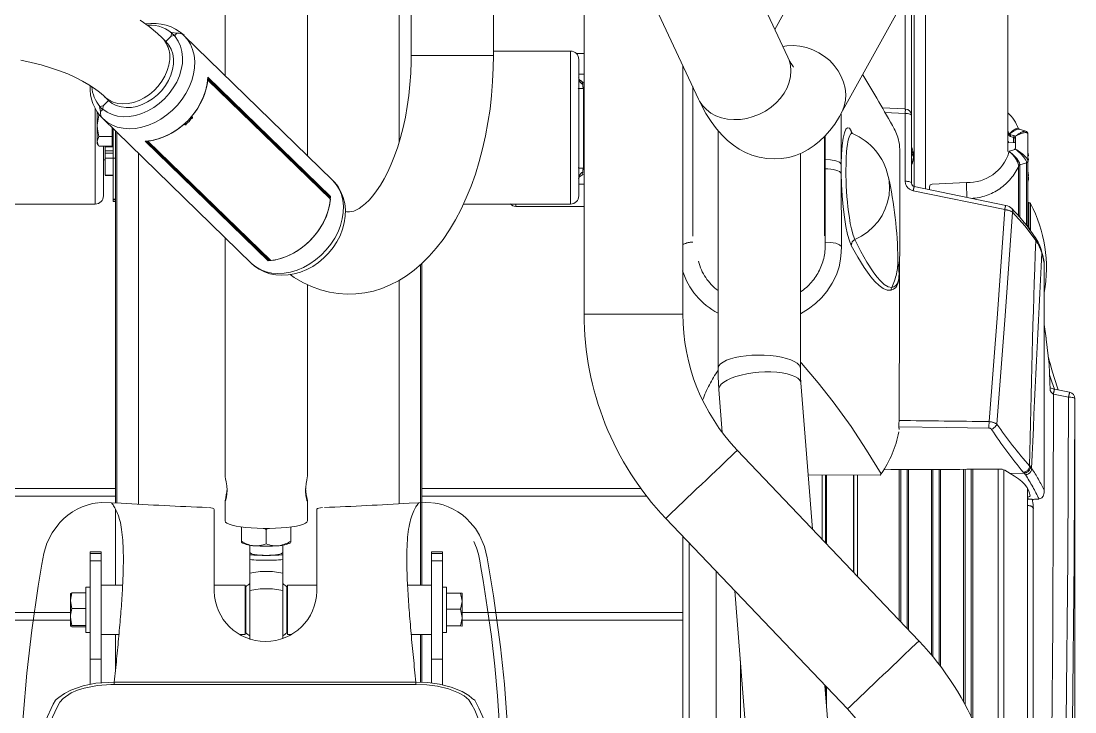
# Model space of a CAD drawing. Extents: x -32840 to 422982, y 280745 to 888746.
# Drawn here: x 82961.2 to 83361.4, y 817200.1 to 817462.6 of the extents above; entities that cross this region are included whole.
import ezdxf

# ---------------------------------------------------------------- set-up
doc = ezdxf.new("R2010")
doc.units = 0
doc.header["$LTSCALE"] = 1000
doc.linetypes.add('PHANTOM', pattern=[0.5, 0.25, -0.05, 0.05, -0.05, 0.05, -0.05])
doc.layers.add('A-FUR', color=33, linetype='Continuous', plot=False, transparency=0.5)

# ---------------------------------------------------------------- blocks, each defined once
blk = doc.blocks.new('REC-GYM-02A')
at = {"linetype": 'PHANTOM', "lineweight": 0}
for p, q in [((246.334, -892.686), (246.334, -913.437)), ((246.425, -913.749), (246.425, -892.763)), ((246.782, -914.024), (246.782, -892.958)), ((250.783, -911.122), (250.783, -892.961)), ((251.153, -912.484), (251.153, -892.961)), ((251.559, -912.91), (251.559, -892.961)), ((246.869, -914.034), (246.869, -908.9)), ((247.394, -914.032), (247.394, -910.5)), ((249.482, -910.729), (249.482, -910.53)), ((255.712, -910.764), (260.293, -910.764)), ((255.712, -910.798), (255.712, -910.764)), ((255.641, -910.795), (255.641, -911.523)), ((260.293, -910.798), (255.712, -910.798)), ((247.764, -914.03), (247.764, -911.064)), ((247.882, -914.03), (247.882, -911.209)), ((248.252, -914.028), (248.252, -911.613)), ((248.37, -914.027), (248.37, -911.737)), ((255.01, -911.858), (251.659, -911.858)), ((263.805, -911.858), (260.958, -911.858)), ((255.641, -912.273), (255.641, -917.141)), ((249.005, -913.944), (249.005, -912.403)), ((249.058, -913.945), (249.058, -912.459)), ((255.474, -912.641), (255.31, -912.641)), ((260.658, -912.641), (260.494, -912.641)), ((255.474, -912.752), (255.31, -912.752)), ((260.658, -912.752), (260.494, -912.752)), ((249.482, -913.946), (249.482, -912.904)), ((249.542, -913.946), (249.542, -912.968)), ((246.346, -913.553), (246.346, -913.561)), ((252.206, -913.622), (255.621, -913.622)), ((255.967, -916.903), (255.967, -913.508)), ((259.926, -918.835), (259.926, -913.502)), ((260.252, -919.152), (260.252, -913.52)), ((260.272, -913.622), (263.884, -913.622)), ((246.168, -917.162), (246.168, -913.713)), ((246.472, -913.973), (246.454, -913.95)), ((246.357, -914.046), (246.376, -914.07)), ((246.376, -914.07), (246.389, -914.084)), ((246.472, -913.973), (246.685, -913.97)), ((246.483, -913.986), (246.472, -913.973)), ((246.029, -915.174), (245.799, -915.128)), ((246.168, -917.162), (246.167, -917.162)), ((246.207, -917.321), (246.168, -917.162)), ((259.782, -919.019), (257.917, -917.203)), ((259.802, -919.018), (257.948, -917.213)), ((249.251, -918.529), (249.25, -917.417)), ((249.497, -917.485), (249.497, -918.597)), ((246.377, -918.07), (246.377, -917.688)), ((246.402, -917.698), (246.402, -918.086)), ((246.437, -917.738), (246.437, -918.691)), ((246.538, -918.66), (246.538, -917.86)), ((246.557, -917.881), (246.557, -918.644)), ((248.158, -918.265), (246.769, -917.978)), ((253.363, -918.063), (253.363, -920.386)), ((254.193, -918.063), (254.193, -918.028)), ((260.583, -918.063), (260.583, -919.519)), ((258.875, -919.951), (257.011, -918.135)), ((260.272, -918.137), (260.308, -918.137)), ((248.143, -918.33), (248.143, -921.699)), ((248.28, -919.44), (248.28, -918.409)), ((253.158, -918.364), (253.238, -918.364)), ((249.497, -918.597), (249.497, -918.739)), ((253.165, -919.819), (253.165, -918.609)), ((246.437, -918.691), (246.538, -918.66)), ((249.251, -919.429), (249.251, -918.671)), ((249.497, -918.739), (249.497, -919.097)), ((260.272, -918.759), (260.308, -918.759)), ((260.308, -918.761), (260.433, -918.761)), ((260.433, -918.835), (260.308, -918.835)), ((260.433, -918.869), (260.308, -918.869)), ((246.611, -919.06), (246.611, -918.997)), ((246.631, -919.076), (246.631, -919.102)), ((246.682, -919.091), (246.631, -919.076)), ((246.637, -918.997), (246.637, -919.074)), ((255.967, -922.635), (255.967, -919.002)), ((260.323, -918.964), (260.308, -918.964)), ((246.682, -919.117), (246.682, -919.091)), ((246.709, -919.117), (246.708, -919.114)), ((246.709, -919.117), (246.709, -919.143)), ((249.08, -919.135), (249.1, -919.174)), ((259.108, -919.369), (259.122, -919.382)), ((259.125, -919.378), (259.112, -919.365)), ((259.202, -919.272), (259.216, -919.285)), ((259.22, -919.282), (259.206, -919.268)), ((248.588, -919.453), (248.28, -919.44)), ((248.28, -921.196), (248.28, -919.508)), ((253.238, -920.035), (253.158, -920.035))]:
    blk.add_line(p, q, dxfattribs=at)
at = {"linetype": 'Continuous', "lineweight": 15}
for p, q in [((251.659, -913.015), (251.659, -892.96)), ((248.647, -899.993), (249.499, -910.747)), ((250.867, -912.183), (249.894, -899.895)), ((247.255, -914.033), (247.255, -910.224)), ((247.276, -914.032), (247.276, -910.272)), ((251.917, -913.286), (249.158, -910.39)), ((247.371, -914.032), (247.371, -910.457)), ((249.477, -910.724), (249.477, -910.466)), ((249.492, -910.658), (249.492, -910.74)), ((255.31, -910.757), (255.31, -911.148)), ((260.658, -910.763), (260.658, -911.148)), ((255.474, -910.784), (255.474, -911.148)), ((255.621, -910.794), (255.621, -911.523)), ((255.621, -910.794), (255.621, -911.523)), ((260.494, -910.785), (260.494, -911.148)), ((247.744, -914.03), (247.744, -911.036)), ((260.272, -911.523), (260.272, -911.002)), ((247.859, -914.03), (247.859, -911.181)), ((255.474, -911.148), (255.31, -911.148)), ((255.31, -911.148), (255.31, -912.641)), ((255.474, -911.148), (255.474, -912.641)), ((260.658, -911.148), (260.494, -911.148)), ((260.494, -911.148), (260.494, -912.641)), ((260.658, -911.148), (260.658, -912.641)), ((248.072, -911.424), (250.831, -914.321)), ((255.31, -911.554), (255.245, -911.554)), ((255.245, -911.554), (255.245, -912.242)), ((255.783, -911.523), (255.474, -911.523)), ((257.662, -911.523), (257.596, -911.523)), ((257.662, -912.172), (257.662, -911.523)), ((257.672, -911.833), (257.672, -911.548)), ((257.734, -912.192), (257.734, -911.455)), ((258.234, -912.192), (258.234, -911.446)), ((258.297, -911.833), (258.297, -911.549)), ((258.391, -911.523), (258.307, -911.523)), ((258.307, -912.104), (258.307, -911.523)), ((260.494, -911.523), (260.222, -911.523)), ((260.723, -911.554), (260.658, -911.554)), ((260.723, -911.554), (260.723, -912.242)), ((248.232, -914.028), (248.232, -911.592)), ((248.347, -914.027), (248.347, -911.713)), ((255.01, -911.648), (255.01, -911.648)), ((255.01, -911.648), (255.01, -911.78)), ((255.01, -911.648), (255.011, -911.648)), ((255.245, -911.653), (255.033, -911.653)), ((257.672, -911.648), (257.662, -911.648)), ((258.307, -911.648), (258.297, -911.648)), ((260.723, -911.639), (260.936, -911.639)), ((260.723, -911.657), (260.936, -911.657)), ((260.936, -911.639), (260.958, -911.648)), ((260.958, -911.786), (260.958, -911.648)), ((251.659, -911.74), (255.01, -911.74)), ((255.033, -911.907), (255.01, -911.78)), ((255.01, -911.78), (255.01, -912.03)), ((257.672, -912.247), (257.672, -911.833)), ((258.297, -912.246), (258.297, -911.833)), ((260.958, -911.74), (263.797, -911.74)), ((260.958, -911.786), (260.958, -912.036)), ((255.033, -912.152), (255.01, -912.03)), ((255.01, -912.148), (255.01, -912.03)), ((255.245, -911.907), (255.033, -911.907)), ((260.723, -911.915), (260.936, -911.915)), ((260.936, -911.915), (260.958, -912.036)), ((260.958, -912.147), (260.958, -912.036)), ((255.01, -912.148), (255.01, -912.148)), ((255.245, -912.152), (255.033, -912.152)), ((257.216, -913.421), (257.216, -912.181)), ((257.662, -912.148), (257.672, -912.148)), ((257.662, -912.273), (257.662, -912.172)), ((257.734, -912.455), (257.734, -912.192)), ((258.234, -912.455), (258.234, -912.192)), ((258.297, -912.148), (258.307, -912.148)), ((258.307, -912.273), (258.307, -912.104)), ((258.776, -912.181), (258.776, -913.42)), ((260.723, -912.156), (260.936, -912.156)), ((260.936, -912.156), (260.958, -912.147)), ((255.245, -912.242), (255.31, -912.242)), ((255.474, -912.273), (255.838, -912.273)), ((255.621, -912.273), (255.621, -917.158)), ((255.621, -912.273), (255.621, -917.159)), ((257.216, -912.273), (257.662, -912.273)), ((258.307, -912.273), (258.776, -912.273)), ((260.167, -912.273), (260.494, -912.273)), ((260.272, -913.421), (260.272, -912.273)), ((260.658, -912.242), (260.723, -912.242)), ((249.063, -913.945), (249.063, -912.465)), ((257.734, -912.661), (257.734, -912.455)), ((258.234, -912.661), (258.234, -912.455)), ((255.31, -912.641), (255.31, -912.752)), ((255.474, -912.641), (255.474, -912.752)), ((257.734, -912.661), (257.734, -912.734)), ((258.234, -912.661), (258.234, -912.734)), ((260.494, -912.641), (260.494, -912.752)), ((260.658, -912.641), (260.658, -912.752)), ((255.31, -912.752), (255.31, -912.78)), ((255.31, -912.78), (255.474, -912.78)), ((255.474, -912.752), (255.474, -912.78)), ((257.734, -912.77), (257.734, -912.734)), ((257.734, -912.77), (257.734, -912.879)), ((258.234, -912.77), (258.234, -912.734)), ((258.234, -912.879), (258.234, -912.77)), ((260.494, -912.752), (260.494, -912.78)), ((260.494, -912.78), (260.658, -912.78)), ((260.658, -912.752), (260.658, -912.78)), ((249.477, -913.946), (249.477, -912.899)), ((249.492, -912.915), (249.492, -913.946)), ((257.618, -912.916), (257.609, -912.924)), ((257.609, -912.94), (257.609, -912.924)), ((257.609, -913.156), (257.609, -912.94)), ((257.984, -913.119), (257.984, -912.9)), ((258.359, -912.924), (258.35, -912.916)), ((258.359, -912.94), (258.359, -912.924)), ((258.359, -913.156), (258.359, -912.94)), ((249.687, -913.12), (249.863, -915.345)), ((257.984, -913.119), (257.955, -913.133)), ((258.01, -913.134), (257.984, -913.119)), ((257.359, -913.249), (257.359, -913.556)), ((258.609, -913.553), (258.609, -913.249)), ((246.265, -913.58), (246.297, -913.579)), ((255.669, -913.525), (255.815, -913.516)), ((260.19, -913.516), (260.336, -913.525)), ((260.272, -919.171), (260.272, -913.521)), ((246.167, -913.695), (246.167, -917.162)), ((255.621, -913.74), (252.294, -913.74)), ((263.904, -913.74), (260.272, -913.74)), ((248.646, -913.964), (248.662, -913.943)), ((248.662, -913.943), (249.753, -913.947)), ((257.359, -913.927), (257.359, -916.837)), ((258.609, -917.552), (258.609, -913.924)), ((246.766, -914.017), (246.685, -913.97)), ((246.906, -914.034), (246.853, -914.035)), ((251.109, -915.246), (251.058, -914.591)), ((248.373, -914.636), (248.374, -914.658)), ((248.37, -914.802), (248.37, -914.83)), ((245.702, -915.087), (245.703, -915.026)), ((245.703, -915.105), (245.702, -915.087)), ((245.783, -915.203), (246.013, -915.249)), ((249.872, -915.564), (249.87, -918.833)), ((251.12, -919.176), (251.122, -915.565)), ((246.137, -916.025), (246.167, -916.231)), ((251.658, -916.39), (251.658, -920.169)), ((253.158, -923.287), (253.158, -916.39)), ((248.385, -917.151), (248.391, -917.221)), ((260.467, -919.361), (258.207, -917.161)), ((258.207, -917.161), (260.467, -919.361)), ((248.394, -917.207), (248.389, -917.172)), ((258.016, -917.278), (257.948, -917.213)), ((257.957, -917.2), (259.822, -919.016)), ((259.802, -919.018), (258.016, -917.278)), ((258.032, -917.294), (258.042, -917.283)), ((249.508, -919.086), (249.508, -917.58)), ((251.508, -919.847), (251.508, -917.577)), ((246.416, -918.717), (246.416, -917.711)), ((246.402, -918.086), (246.416, -918.087)), ((246.753, -918.043), (248.142, -918.329)), ((254.193, -918.028), (253.158, -918.028)), ((254.989, -918.063), (253.363, -918.063)), ((260.272, -918.099), (260.308, -918.099)), ((260.272, -918.126), (260.308, -918.126)), ((260.308, -918.099), (260.308, -918.126)), ((260.308, -918.126), (260.308, -918.137)), ((262.533, -918.063), (260.583, -918.063)), ((247.91, -918.282), (247.91, -918.327)), ((253.238, -920.261), (253.238, -918.188)), ((257.009, -918.175), (258.874, -919.991)), ((257.009, -918.175), (257.094, -918.258)), ((258.875, -919.971), (257.021, -918.166)), ((257.094, -918.258), (257.104, -918.247)), ((257.094, -918.258), (258.874, -919.991)), ((260.308, -918.137), (260.308, -918.759)), ((260.458, -918.941), (260.458, -918.188)), ((247.872, -918.366), (247.349, -918.391)), ((247.97, -922.012), (247.97, -918.294)), ((248.183, -918.376), (248.183, -919.407)), ((256.977, -918.426), (259.236, -920.626)), ((246.408, -918.45), (246.416, -918.451)), ((246.416, -918.468), (246.408, -918.467)), ((246.408, -918.509), (246.41, -918.509)), ((260.433, -918.496), (260.308, -918.496)), ((260.433, -918.501), (260.308, -918.501)), ((260.433, -918.501), (260.433, -918.761)), ((246.408, -918.75), (246.416, -918.751)), ((246.416, -918.752), (246.408, -918.751)), ((246.416, -919.125), (246.416, -918.717)), ((248.158, -918.758), (248.156, -918.758)), ((260.308, -918.759), (260.308, -919.207)), ((260.458, -918.733), (260.433, -918.733)), ((260.433, -918.761), (260.433, -918.835)), ((246.408, -918.797), (246.408, -918.797)), ((246.604, -918.922), (246.604, -919.067)), ((246.682, -918.872), (246.631, -918.887)), ((246.699, -918.862), (246.7, -918.862)), ((246.72, -918.86), (246.72, -925.415)), ((248.156, -918.802), (248.168, -918.801)), ((248.177, -918.818), (248.156, -918.82)), ((257.359, -918.798), (257.359, -923.023)), ((260.433, -918.835), (260.433, -918.869)), ((260.433, -918.869), (260.433, -918.932)), ((246.611, -918.997), (246.619, -918.997)), ((246.619, -918.997), (246.72, -918.995)), ((246.681, -919.088), (246.626, -919.071)), ((260.433, -918.932), (260.308, -918.932)), ((260.323, -918.984), (260.308, -918.984)), ((260.323, -919.015), (260.323, -918.941)), ((260.323, -918.941), (260.526, -918.941)), ((260.323, -919.088), (260.323, -919.015)), ((260.323, -919.221), (260.323, -919.088)), ((260.323, -919.088), (260.526, -919.088)), ((260.433, -918.932), (260.433, -918.941)), ((260.551, -918.984), (260.531, -918.95)), ((260.551, -919.015), (260.551, -918.984)), ((260.551, -919.25), (260.551, -919.015)), ((246.449, -919.17), (246.55, -919.2)), ((246.631, -919.102), (246.682, -919.117)), ((246.7, -919.127), (246.699, -919.127)), ((246.709, -919.143), (246.72, -919.179)), ((248.183, -919.145), (248.183, -921.205)), ((259.119, -919.393), (259.107, -919.381)), ((259.12, -919.394), (259.107, -919.381)), ((259.12, -919.394), (259.119, -919.393)), ((259.123, -919.362), (259.124, -919.363)), ((259.2, -919.284), (259.2, -919.283)), ((259.213, -919.296), (259.2, -919.283)), ((259.218, -919.266), (259.231, -919.279)), ((259.231, -919.279), (259.231, -919.279)), ((260.551, -919.47), (260.551, -919.25)), ((248.279, -919.508), (248.628, -919.523)), ((249.256, -919.432), (248.294, -921.169)), ((260.461, -919.555), (260.381, -919.637)), ((260.461, -919.555), (260.381, -919.637)), ((260.461, -919.555), (260.467, -919.505)), ((260.51, -919.547), (260.461, -919.555)), ((260.466, -919.497), (260.502, -919.468)), ((260.515, -919.544), (260.466, -919.496)), ((260.467, -919.505), (260.466, -919.497)), ((260.502, -919.468), (260.515, -919.544)), ((260.515, -919.544), (260.51, -919.547)), ((260.512, -919.412), (260.526, -919.412)), ((252.763, -922.539), (251.421, -919.659)), ((260.44, -919.695), (260.382, -919.637)), ((258.609, -922.917), (258.609, -920.015)), ((250.061, -920.293), (251.404, -923.173)), ((253.158, -920.351), (253.276, -920.351)), ((254.533, -920.319), (254.533, -923.337)), ((255.783, -923.198), (255.783, -920.319)), ((253.363, -920.386), (254.533, -920.386)), ((259.372, -920.622), (259.344, -920.658)), ((259.344, -920.658), (259.421, -920.67)), ((259.381, -920.623), (259.372, -920.622)), ((259.43, -920.616), (259.381, -920.623)), ((259.421, -920.67), (259.424, -920.665)), ((259.424, -920.665), (259.43, -920.616)), ((259.51, -920.533), (259.43, -920.616)), ((259.51, -920.533), (259.43, -920.616)), ((259.509, -920.533), (259.568, -920.59)), ((249.606, -921.895), (250.259, -920.717))]:
    blk.add_line(p, q, dxfattribs=at)
at = {"linetype": 'PHANTOM', "lineweight": 0, "flags": 128}
for points in [[(246.227, -888.075), (246.211, -888.948), (246.172, -890.854), (246.13, -892.758), (246.085, -894.665), (246.037, -896.57), (245.989, -898.472), (245.94, -900.433), (245.892, -902.39), (245.847, -904.344), (245.805, -906.297), (245.769, -908.245), (245.74, -910.189), (245.713, -912.651), (245.703, -915.105)], [(245.799, -915.128), (245.81, -912.673), (245.836, -910.208), (245.866, -908.267), (245.901, -906.322), (245.942, -904.371), (245.987, -902.412), (246.035, -900.449), (246.085, -898.483), (246.141, -896.258), (246.196, -894.03)], [(246.196, -894.03), (246.183, -895.801), (246.168, -897.57), (246.152, -899.337), (246.135, -901.105), (246.117, -902.869), (246.099, -904.63), (246.081, -906.397), (246.065, -908.16), (246.051, -909.919), (246.04, -911.676), (246.032, -913.428), (246.029, -915.174)], [(254.819, -910.526), (254.819, -910.526), (254.756, -910.405), (254.629, -910.124), (254.531, -909.8), (254.467, -909.463), (254.432, -909.132), (254.414, -908.799), (254.404, -908.466), (254.381, -907.46), (254.366, -906.461), (254.354, -905.46), (254.346, -904.457), (254.34, -903.453), (254.335, -902.45), (254.332, -901.375), (254.33, -900.3), (254.328, -899.224), (254.328, -898.149)], [(254.418, -898.154), (254.418, -898.44), (254.418, -899.441), (254.42, -900.443), (254.422, -901.445), (254.425, -902.448), (254.43, -903.45), (254.436, -904.451), (254.444, -905.452), (254.455, -906.452), (254.471, -907.452), (254.492, -908.448), (254.502, -908.781), (254.519, -909.113), (254.553, -909.443), (254.611, -909.77), (254.703, -910.093), (254.819, -910.37), (254.86, -910.451), (254.91, -910.529), (254.981, -910.588), (255.063, -910.637), (255.217, -910.697), (255.382, -910.736), (255.546, -910.757), (255.712, -910.764)], [(260.293, -910.764), (260.344, -910.764), (260.549, -910.748), (260.75, -910.708), (260.85, -910.676), (260.947, -910.634), (261.071, -910.551), (261.12, -910.496), (261.157, -910.426), (261.27, -910.179), (261.316, -910.051), (261.389, -909.789), (261.44, -909.521), (261.475, -909.251), (261.495, -908.979), (261.513, -908.432), (261.536, -907.333), (261.553, -906.192), (261.564, -905.05), (261.572, -903.904), (261.578, -902.759), (261.582, -901.608), (261.585, -900.457), (261.587, -899.305), (261.587, -898.154)], [(261.677, -898.149), (261.677, -898.555), (261.676, -900.016), (261.673, -901.478), (261.667, -902.94), (261.659, -904.409), (261.646, -905.877), (261.626, -907.342), (261.602, -908.443), (261.591, -908.811), (261.569, -909.178), (261.526, -909.542), (261.471, -909.814), (261.391, -910.082), (261.34, -910.212), (261.22, -910.462), (261.185, -910.526), (261.185, -910.526)], [(249.158, -910.39), (249.157, -910.391), (249.147, -910.4), (249.127, -910.419), (249.097, -910.448), (249.059, -910.484), (249.012, -910.529), (248.958, -910.58), (248.897, -910.638), (248.832, -910.701), (248.762, -910.767), (248.689, -910.836), (248.615, -910.907)], [(255.712, -910.798), (255.712, -910.798), (255.532, -910.791), (255.351, -910.767), (255.174, -910.723), (255.007, -910.654), (254.909, -910.594), (254.86, -910.555), (254.836, -910.536), (254.823, -910.528), (254.819, -910.526), (254.819, -910.526)], [(261.185, -910.526), (261.185, -910.526), (261.174, -910.532), (261.134, -910.565), (261.048, -910.625), (260.954, -910.675), (260.767, -910.741), (260.572, -910.78), (260.293, -910.798), (260.293, -910.798)], [(260.293, -910.798), (260.293, -910.794), (260.293, -910.79), (260.293, -910.786), (260.293, -910.781), (260.293, -910.777), (260.293, -910.773), (260.293, -910.769), (260.293, -910.764)], [(248.615, -910.907), (248.541, -910.977), (248.469, -911.046), (248.399, -911.113), (248.333, -911.176), (248.273, -911.233), (248.218, -911.285), (248.172, -911.329), (248.133, -911.366), (248.104, -911.394), (248.084, -911.413), (248.073, -911.423), (248.072, -911.424)], [(251.917, -913.286), (251.916, -913.287), (251.906, -913.297), (251.886, -913.316), (251.856, -913.344), (251.818, -913.381), (251.771, -913.425), (251.717, -913.477), (251.656, -913.535), (251.59, -913.597), (251.52, -913.664), (251.448, -913.733), (251.374, -913.803)], [(251.374, -913.803), (251.3, -913.874), (251.227, -913.943), (251.158, -914.009), (251.092, -914.072), (251.031, -914.13), (250.977, -914.181), (250.93, -914.226), (250.892, -914.263), (250.862, -914.291), (250.842, -914.31), (250.832, -914.319), (250.831, -914.321)], [(246.888, -914.717), (246.76, -916.366), (246.65, -917.939)], [(246.769, -917.978), (246.88, -916.396), (247.007, -914.757)], [(248.38, -914.677), (247.659, -914.667), (247.008, -914.659)], [(245.799, -915.128), (245.78, -915.127), (245.762, -915.126), (245.745, -915.123), (245.731, -915.121), (245.719, -915.117), (245.71, -915.113), (245.704, -915.109), (245.703, -915.105)], [(249.863, -915.345), (249.866, -915.361), (249.883, -915.391), (249.913, -915.419), (249.955, -915.444), (250.01, -915.465), (250.075, -915.483), (250.149, -915.497), (250.231, -915.506), (250.319, -915.511), (250.41, -915.511), (250.503, -915.506), (250.596, -915.496), (250.686, -915.482), (250.772, -915.463), (250.851, -915.441), (250.923, -915.416), (250.984, -915.388), (251.034, -915.358), (251.073, -915.326), (251.098, -915.294), (251.109, -915.262), (251.109, -915.246)], [(246.088, -915.467), (246.054, -915.362), (246.013, -915.248)], [(249.872, -915.565), (249.875, -915.585), (249.892, -915.615), (249.921, -915.644), (249.964, -915.671), (250.019, -915.696), (250.084, -915.717), (250.159, -915.736), (250.241, -915.75), (250.329, -915.761), (250.42, -915.767), (250.514, -915.768), (250.607, -915.765), (250.697, -915.758), (250.783, -915.746), (250.863, -915.73), (250.934, -915.711), (250.996, -915.688), (251.046, -915.662), (251.085, -915.635), (251.11, -915.605), (251.121, -915.575), (251.122, -915.565)], [(246.167, -916.203), (246.143, -916.064), (246.138, -916.012)], [(249.871, -916.396), (249.87, -916.396), (249.75, -916.468), (249.642, -916.55), (249.549, -916.639), (249.47, -916.732), (249.387, -916.859), (249.325, -916.985), (249.285, -917.107), (249.261, -917.223), (249.251, -917.331), (249.25, -917.417)], [(252.408, -916.39), (252.306, -916.39), (252.206, -916.39), (252.11, -916.39), (252.019, -916.39), (251.935, -916.39), (251.86, -916.39), (251.796, -916.39), (251.742, -916.39), (251.702, -916.39), (251.674, -916.39), (251.66, -916.39), (251.658, -916.39)], [(253.158, -916.39), (253.157, -916.39), (253.143, -916.39), (253.115, -916.39), (253.074, -916.39), (253.021, -916.39), (252.956, -916.39), (252.882, -916.39), (252.798, -916.39), (252.707, -916.39), (252.611, -916.39), (252.51, -916.39), (252.408, -916.39)], [(248.492, -916.752), (248.456, -916.767), (248.422, -916.797), (248.406, -916.822), (248.39, -916.857), (248.378, -916.912), (248.373, -916.95), (248.372, -916.997), (248.373, -917.05), (248.378, -917.103), (248.39, -917.2)], [(248.484, -916.797), (248.452, -916.805), (248.42, -916.827), (248.405, -916.847), (248.391, -916.876), (248.379, -916.924), (248.375, -916.959), (248.374, -917.002), (248.375, -917.05), (248.379, -917.099), (248.386, -917.151)], [(249.043, -917.523), (248.954, -917.343), (248.862, -917.178), (248.769, -917.034), (248.712, -916.958), (248.655, -916.894), (248.598, -916.842), (248.541, -916.807), (248.484, -916.797)], [(249.099, -917.435), (249.002, -917.257), (248.903, -917.098), (248.801, -916.958), (248.74, -916.887), (248.678, -916.827), (248.616, -916.781), (248.554, -916.753), (248.492, -916.752)], [(256.977, -918.426), (256.922, -918.362), (256.877, -918.29), (256.843, -918.21), (256.821, -918.123), (256.812, -918.031), (256.815, -917.935), (256.83, -917.837), (256.857, -917.738), (256.895, -917.64), (256.945, -917.545), (257.005, -917.453), (257.074, -917.367), (257.151, -917.287), (257.235, -917.216), (257.325, -917.154), (257.419, -917.101), (257.516, -917.06), (257.614, -917.03), (257.712, -917.012), (257.807, -917.007), (257.9, -917.014), (257.987, -917.033), (258.069, -917.064), (258.142, -917.107), (258.207, -917.161)], [(246.17, -917.186), (246.168, -917.177), (246.168, -917.162)], [(249.251, -918.529), (249.246, -918.36), (249.236, -918.189), (249.221, -918.022), (249.202, -917.865), (249.18, -917.724), (249.155, -917.602), (249.128, -917.505), (249.099, -917.435)], [(246.65, -917.939), (246.457, -917.725), (246.296, -917.51)], [(249.043, -917.523), (248.943, -917.576), (248.85, -917.64), (248.766, -917.715), (248.693, -917.799), (248.631, -917.89), (248.582, -917.989), (248.547, -918.092), (248.525, -918.199), (248.518, -918.308), (248.525, -918.416), (248.537, -918.484)], [(249.083, -919.135), (249.096, -919.135), (249.11, -919.124), (249.122, -919.106), (249.132, -919.081), (249.141, -919.052), (249.15, -919.01), (249.158, -918.966), (249.165, -918.91), (249.17, -918.855), (249.176, -918.765), (249.179, -918.674), (249.18, -918.575), (249.18, -918.497), (249.178, -918.416), (249.175, -918.34), (249.17, -918.254), (249.165, -918.178), (249.157, -918.093), (249.15, -918.02), (249.14, -917.942), (249.128, -917.856), (249.114, -917.769), (249.096, -917.685), (249.07, -917.591), (249.043, -917.523)], [(246.377, -917.688), (246.378, -917.666), (246.378, -917.659)], [(248.28, -918.409), (248.261, -918.408), (248.243, -918.406), (248.226, -918.403), (248.211, -918.399), (248.2, -918.394), (248.191, -918.388), (248.185, -918.382), (248.183, -918.376)], [(249.251, -918.529), (249.262, -918.543), (249.28, -918.556), (249.305, -918.567), (249.336, -918.578), (249.372, -918.586), (249.411, -918.592), (249.454, -918.596), (249.497, -918.597)], [(249.251, -918.671), (249.251, -918.6), (249.251, -918.529)], [(253.176, -918.549), (253.176, -918.533), (253.18, -918.521), (253.193, -918.503), (253.203, -918.495), (253.22, -918.485)], [(246.699, -918.862), (246.641, -918.813), (246.587, -918.755), (246.568, -918.729), (246.546, -918.69), (246.538, -918.661), (246.538, -918.66)], [(249.1, -919.174), (249.128, -919.214), (249.155, -919.223), (249.18, -919.2), (249.203, -919.145), (249.222, -919.062), (249.236, -918.952), (249.246, -918.821), (249.251, -918.671)], [(249.251, -918.671), (249.279, -918.697), (249.336, -918.719), (249.414, -918.734), (249.497, -918.739)], [(246.682, -919.091), (246.682, -919.089), (246.682, -919.088), (246.681, -919.088)], [(246.551, -919.198), (246.568, -919.199), (246.587, -919.194), (246.641, -919.166), (246.699, -919.127)], [(246.7, -919.127), (246.648, -919.173), (246.6, -919.206), (246.584, -919.213), (246.564, -919.214), (246.56, -919.205)], [(259.236, -920.626), (259.181, -920.563), (259.136, -920.49), (259.103, -920.41), (259.081, -920.323), (259.071, -920.231), (259.074, -920.135), (259.089, -920.037), (259.116, -919.938), (259.155, -919.841), (259.204, -919.745), (259.264, -919.654), (259.333, -919.567), (259.41, -919.488), (259.495, -919.416), (259.585, -919.354), (259.679, -919.302), (259.775, -919.26), (259.873, -919.231), (259.971, -919.213), (260.067, -919.207), (260.159, -919.214), (260.247, -919.233), (260.328, -919.265), (260.402, -919.307), (260.467, -919.361)], [(248.28, -919.44), (248.261, -919.439), (248.243, -919.437), (248.226, -919.434), (248.211, -919.43), (248.2, -919.425), (248.191, -919.419), (248.185, -919.413), (248.183, -919.407)], [(250.061, -920.293), (250.044, -920.251), (250.023, -920.171), (250.015, -920.088), (250.021, -920.002), (250.04, -919.916), (250.073, -919.831), (250.117, -919.749), (250.174, -919.671), (250.241, -919.599), (250.317, -919.533), (250.401, -919.476), (250.492, -919.429), (250.587, -919.391), (250.685, -919.364), (250.784, -919.349), (250.882, -919.346), (250.978, -919.354), (251.069, -919.374), (251.154, -919.405), (251.231, -919.446), (251.3, -919.498), (251.357, -919.558), (251.404, -919.626), (251.421, -919.659)], [(250.138, -920.458), (250.076, -920.467), (249.977, -920.471), (249.878, -920.462), (249.779, -920.44), (249.683, -920.407), (249.591, -920.362), (249.505, -920.307), (249.427, -920.242), (249.357, -920.169), (249.298, -920.088), (249.251, -920.003), (249.215, -919.913), (249.193, -919.822), (249.184, -919.729), (249.189, -919.639), (249.207, -919.55), (249.238, -919.467), (249.256, -919.431)], [(260.44, -919.694), (260.434, -919.688), (260.377, -919.645), (260.312, -919.613), (260.24, -919.593), (260.163, -919.586), (260.082, -919.59), (260, -919.607), (259.917, -919.636), (259.837, -919.676), (259.76, -919.727), (259.689, -919.787), (259.625, -919.855), (259.569, -919.929), (259.523, -920.008), (259.488, -920.09), (259.464, -920.173)], [(254.533, -920.319), (254.533, -920.319), (254.541, -920.319), (254.563, -920.319), (254.597, -920.319), (254.645, -920.319)], [(254.645, -920.319), (254.704, -920.319), (254.772, -920.319), (254.85, -920.319), (254.935, -920.319), (255.024, -920.319), (255.116, -920.319), (255.21, -920.319), (255.302, -920.319), (255.391, -920.319), (255.475, -920.319), (255.552, -920.319), (255.62, -920.319), (255.677, -920.319), (255.724, -920.319), (255.757, -920.319), (255.777, -920.319), (255.783, -920.319)]]:
    blk.add_lwpolyline(points, dxfattribs=at)
at = {"linetype": 'Continuous', "lineweight": 15, "flags": 128}
for points in [[(254.273, -904.742), (254.273, -904.922), (254.273, -905.643), (254.274, -907.086), (254.276, -908.531), (254.285, -909.364), (254.324, -910.196), (254.368, -910.765), (254.426, -911.333), (254.531, -912.109), (254.629, -912.685), (254.671, -912.861), (254.746, -913.03), (254.809, -913.131), (254.886, -913.224)], [(261.119, -913.224), (261.136, -913.205), (261.237, -913.068), (261.315, -912.912), (261.363, -912.754), (261.393, -912.59), (261.45, -912.258), (261.547, -911.589), (261.621, -910.934), (261.676, -910.276), (261.711, -909.614), (261.727, -908.95), (261.73, -907.899), (261.731, -906.847), (261.732, -905.794), (261.732, -904.742)], [(245.714, -907.442), (245.706, -909.037), (245.704, -915.026)], [(254.44, -910.138), (254.473, -910.589), (254.515, -911.04), (254.566, -911.489), (254.627, -911.937), (254.69, -912.34), (254.725, -912.541), (254.743, -912.642), (254.762, -912.742), (254.791, -912.841), (254.832, -912.937)], [(255.033, -911.653), (255.012, -911.649), (255.01, -911.648)], [(255.01, -911.78), (255.01, -911.771), (255.033, -911.653)], [(260.958, -911.648), (260.958, -911.649), (260.936, -911.657)], [(260.936, -911.657), (260.944, -911.684), (260.958, -911.786)], [(260.958, -911.786), (260.957, -911.816), (260.936, -911.915)], [(255.01, -912.03), (255.01, -912.021), (255.033, -911.907)], [(260.958, -912.036), (260.958, -912.044), (260.936, -912.156)], [(255.01, -912.148), (255.012, -912.149), (255.033, -912.152)], [(257.984, -912.724), (257.935, -912.725), (257.888, -912.727), (257.845, -912.732), (257.807, -912.737), (257.776, -912.744), (257.753, -912.752), (257.739, -912.761), (257.734, -912.77)], [(258.234, -912.77), (258.229, -912.761), (258.215, -912.752), (258.192, -912.744), (258.161, -912.737), (258.123, -912.732), (258.08, -912.727), (258.033, -912.725), (257.984, -912.724)], [(257.359, -913.249), (257.366, -913.231), (257.387, -913.215), (257.421, -913.198), (257.467, -913.183), (257.526, -913.17), (257.594, -913.158), (257.671, -913.148), (257.756, -913.141), (257.845, -913.136), (257.937, -913.133), (258.031, -913.133), (258.123, -913.136), (258.212, -913.141), (258.296, -913.148), (258.374, -913.158), (258.442, -913.17), (258.5, -913.183), (258.547, -913.198), (258.581, -913.215), (258.602, -913.231), (258.609, -913.249)], [(257.129, -913.451), (257.16, -913.449), (257.186, -913.443), (257.205, -913.436), (257.215, -913.426), (257.216, -913.421)], [(258.776, -913.42), (258.783, -913.432), (258.801, -913.441), (258.829, -913.448), (258.864, -913.451)], [(246.248, -913.581), (246.224, -913.587), (246.205, -913.599), (246.183, -913.626), (246.168, -913.677), (246.168, -913.712), (246.168, -913.713)], [(255.473, -913.525), (255.566, -913.529), (255.669, -913.525)], [(257.36, -913.556), (257.36, -913.55), (257.366, -913.559), (257.375, -913.588), (257.384, -913.635), (257.388, -913.694), (257.386, -913.755), (257.379, -913.814), (257.37, -913.867), (257.362, -913.907), (257.359, -913.927), (257.359, -913.927)], [(258.608, -913.924), (258.608, -913.917), (258.602, -913.887), (258.593, -913.84), (258.584, -913.78), (258.579, -913.716), (258.581, -913.657), (258.589, -913.607), (258.598, -913.57), (258.606, -913.552), (258.609, -913.553), (258.609, -913.553)], [(260.336, -913.525), (260.489, -913.528), (260.532, -913.525)], [(248.646, -913.964), (248.866, -914.322), (249.103, -914.684), (249.372, -915.058), (249.603, -915.347), (249.856, -915.645), (249.872, -915.662)], [(246.906, -914.034), (246.914, -914.034), (246.924, -914.034)], [(248.447, -919.204), (248.432, -919.18), (248.391, -919.078), (248.367, -918.967), (248.361, -918.856), (248.363, -918.745), (248.363, -918.523), (248.364, -918.079), (248.37, -914.83)], [(246.138, -916.012), (246.095, -915.631), (246.078, -915.233)], [(251.122, -915.565), (251.12, -915.438), (251.109, -915.246)], [(249.863, -915.345), (249.869, -915.432), (249.872, -915.564)], [(257.624, -916.99), (257.559, -916.945), (257.428, -916.869), (257.296, -916.808), (257.161, -916.759), (257.026, -916.725), (256.891, -916.703), (256.756, -916.694), (256.622, -916.697), (256.489, -916.713), (256.358, -916.741), (256.229, -916.781), (256.102, -916.833), (255.977, -916.896), (255.856, -916.972), (255.737, -917.059), (255.621, -917.158), (255.509, -917.269), (255.402, -917.391), (255.299, -917.525), (255.201, -917.669), (255.11, -917.823), (255.024, -917.986), (254.946, -918.156), (254.874, -918.334), (254.808, -918.517), (254.75, -918.707), (254.699, -918.901), (254.654, -919.099), (254.617, -919.301), (254.586, -919.506), (254.562, -919.713), (254.546, -919.923), (254.536, -920.133), (254.533, -920.319)], [(258.207, -917.16), (258.163, -917.121), (258.091, -917.072), (258.012, -917.032), (257.929, -917.004), (257.84, -916.986), (257.749, -916.98), (257.654, -916.985), (257.559, -917.001), (257.463, -917.029), (257.37, -917.067), (257.279, -917.116), (257.192, -917.175), (257.111, -917.243), (257.037, -917.318), (256.97, -917.401), (256.912, -917.489), (256.864, -917.582), (256.826, -917.679), (256.8, -917.778), (256.785, -917.877), (256.783, -917.976), (256.793, -918.072), (256.816, -918.163), (256.85, -918.249), (256.895, -918.327), (256.949, -918.397), (256.978, -918.425)], [(246.17, -917.186), (246.192, -917.279), (246.208, -917.341)], [(246.208, -917.345), (246.207, -917.336), (246.207, -917.321)], [(248.389, -917.172), (248.391, -917.19), (248.394, -917.207)], [(257.957, -917.2), (257.86, -917.212), (257.762, -917.236), (257.665, -917.272), (257.569, -917.318), (257.477, -917.376), (257.39, -917.443), (257.309, -917.519), (257.236, -917.602), (257.171, -917.691), (257.116, -917.784), (257.072, -917.881), (257.039, -917.98), (257.018, -918.078), (257.009, -918.175)], [(257.917, -917.203), (257.819, -917.22), (257.719, -917.25), (257.621, -917.291), (257.525, -917.344), (257.434, -917.407), (257.349, -917.479), (257.27, -917.56), (257.201, -917.647), (257.14, -917.74), (257.09, -917.837), (257.052, -917.936), (257.025, -918.036), (257.011, -918.135)], [(249.25, -917.417), (249.278, -917.443), (249.335, -917.466), (249.413, -917.481), (249.497, -917.485)], [(255.783, -920.319), (255.784, -920.228), (255.79, -920.054), (255.802, -919.881), (255.82, -919.711), (255.843, -919.544), (255.872, -919.382), (255.906, -919.225), (255.945, -919.075), (255.988, -918.931), (256.035, -918.796), (256.086, -918.669), (256.139, -918.552), (256.195, -918.444), (256.252, -918.348), (256.309, -918.262), (256.366, -918.187), (256.422, -918.124), (256.475, -918.071), (256.526, -918.029), (256.572, -917.996), (256.615, -917.973), (256.653, -917.957), (256.687, -917.948), (256.72, -917.944), (256.76, -917.946), (256.784, -917.952)], [(246.41, -918.45), (246.409, -918.458), (246.408, -918.467)], [(253.22, -918.482), (253.177, -918.507), (253.158, -918.514)], [(251.421, -919.659), (251.386, -919.587), (251.307, -919.441), (251.227, -919.315), (251.145, -919.206), (251.062, -919.111), (250.978, -919.029), (250.89, -918.958), (250.8, -918.898), (250.705, -918.848), (250.608, -918.807), (250.496, -918.774), (250.382, -918.754), (250.27, -918.748), (250.159, -918.754), (250.05, -918.772), (249.946, -918.802), (249.847, -918.842), (249.753, -918.891), (249.664, -918.95), (249.58, -919.017), (249.5, -919.094), (249.424, -919.181), (249.35, -919.279), (249.279, -919.391), (249.256, -919.432)], [(246.604, -918.922), (246.606, -918.91), (246.611, -918.901)], [(246.611, -918.901), (246.621, -918.892), (246.631, -918.887)], [(246.682, -918.872), (246.694, -918.866), (246.699, -918.862)], [(246.7, -918.862), (246.707, -918.851), (246.709, -918.846)], [(248.158, -918.82), (248.157, -918.813), (248.156, -918.802)], [(246.611, -919.088), (246.605, -919.077), (246.604, -919.067)], [(246.631, -919.102), (246.619, -919.096), (246.611, -919.088)], [(259.822, -919.016), (259.725, -919.028), (259.627, -919.052), (259.529, -919.087), (259.434, -919.134), (259.342, -919.192), (259.254, -919.259), (259.173, -919.334), (259.1, -919.417), (259.036, -919.506), (258.981, -919.6), (258.937, -919.697), (258.904, -919.796), (258.883, -919.894), (258.874, -919.991)], [(259.789, -919.019), (259.787, -919.019), (259.782, -919.019)], [(260.551, -919.015), (260.551, -919.02), (260.526, -919.088)], [(260.526, -919.088), (260.544, -919.168), (260.551, -919.25)], [(260.531, -918.95), (260.544, -918.977), (260.551, -919.015)], [(246.55, -919.2), (246.556, -919.204), (246.557, -919.206)], [(246.699, -919.127), (246.688, -919.119), (246.682, -919.117)], [(246.709, -919.143), (246.703, -919.132), (246.7, -919.127)], [(249.079, -919.135), (249.08, -919.135), (249.083, -919.135)], [(249.086, -919.137), (249.093, -919.142), (249.092, -919.141)], [(259.107, -919.381), (259.105, -919.379), (259.105, -919.376), (259.106, -919.374), (259.107, -919.371), (259.108, -919.369)], [(259.112, -919.365), (259.114, -919.363), (259.117, -919.361), (259.12, -919.361), (259.122, -919.361), (259.123, -919.362)], [(259.122, -919.382), (259.12, -919.385), (259.119, -919.388), (259.119, -919.391), (259.119, -919.393), (259.12, -919.394)], [(259.156, -919.317), (259.155, -919.318), (259.124, -919.363)], [(259.136, -919.375), (259.134, -919.372), (259.124, -919.363)], [(259.2, -919.284), (259.157, -919.316), (259.156, -919.317)], [(259.2, -919.283), (259.199, -919.281), (259.198, -919.279), (259.199, -919.276), (259.201, -919.273), (259.202, -919.272)], [(259.213, -919.296), (259.21, -919.294), (259.2, -919.284)], [(259.206, -919.268), (259.209, -919.266), (259.212, -919.265), (259.215, -919.265), (259.217, -919.265), (259.218, -919.266)], [(259.424, -920.665), (259.367, -920.607), (259.321, -920.54), (259.287, -920.464), (259.265, -920.381), (259.255, -920.292), (259.259, -920.2), (259.275, -920.106), (259.304, -920.011), (259.345, -919.917), (259.397, -919.827), (259.459, -919.741), (259.53, -919.662), (259.609, -919.591), (259.694, -919.529), (259.784, -919.477), (259.877, -919.437), (259.971, -919.409), (260.065, -919.393), (260.157, -919.39), (260.244, -919.4), (260.326, -919.423), (260.401, -919.458), (260.467, -919.505)], [(260.551, -919.25), (260.551, -919.262), (260.526, -919.412)], [(260.381, -919.637), (260.326, -919.593), (260.262, -919.559), (260.19, -919.538), (260.114, -919.529), (260.033, -919.532), (259.951, -919.547), (259.869, -919.575), (259.788, -919.614), (259.711, -919.663), (259.639, -919.722), (259.573, -919.789), (259.517, -919.862), (259.469, -919.941), (259.433, -920.023), (259.408, -920.106), (259.395, -920.189), (259.394, -920.269), (259.405, -920.345), (259.429, -920.416), (259.464, -920.479), (259.51, -920.533)], [(260.526, -919.412), (260.535, -919.431), (260.539, -919.445)], [(261.71, -920.25), (261.554, -920.216), (261.403, -920.178), (261.26, -920.135), (261.125, -920.089), (260.998, -920.039), (260.882, -919.987), (260.775, -919.932), (260.679, -919.876), (260.594, -919.82), (260.52, -919.765), (260.457, -919.711), (260.44, -919.695)], [(253.158, -919.91), (253.16, -919.91), (253.216, -919.942)], [(258.875, -919.951), (258.875, -919.956), (258.875, -919.958)], [(249.977, -920.146), (249.976, -920.145), (249.982, -920.152), (249.994, -920.169), (250.011, -920.197), (250.033, -920.236), (250.058, -920.286), (250.061, -920.293)], [(259.568, -920.59), (259.635, -920.653), (259.761, -920.759), (259.898, -920.859)]]:
    blk.add_lwpolyline(points, dxfattribs=at)
at = {"linetype": 'Continuous', "lineweight": 15}
for centre, radius, start, end in [((251.331, -908.321), 4.5, 180, 223.6028), ((251.331, -908.321), 3, 180, 223.6028), ((257.996, -912.195), 0.78, 1.075, 178.925), ((257.984, -911.898), 0.469, 122.2502, 131.7556), ((257.984, -911.898), 0.469, 48.0802, 57.7498), ((257.984, -911.898), 0.469, 228.2444, 237.7498), ((257.984, -911.898), 0.469, 302.2502, 311.9198), ((257.979, -915.717), 2.993, 89.9065, 94.7159), ((257.989, -915.717), 2.993, 85.2841, 90.0935), ((257.891, -913.404), 0.543, 100.9961, 121.3245), ((257.809, -913.32), 0.449, 91.5928, 115.9206), ((257.835, -913.229), 0.361, 65.5986, 97.6672), ((257.984, -914.773), 1.911, 84.3686, 95.6314), ((258.148, -913.318), 0.449, 84.6963, 111.3959), ((258.159, -913.32), 0.449, 64.0794, 88.4072), ((258.129, -913.264), 0.397, 54.5896, 81.7238), ((248.658, -916.39), 4.5, 0, 43.6028), ((255.565, -912.625), 0.906, 221.399, 263.3238), ((260.426, -912.599), 0.933, 277.1635, 317.9433), ((247.553, -913.363), 1.222, 183.4859, 188.9261), ((260.176, -987.231), 73.844, 92.3856, 93.38563), ((256.16, -981.251), 67.854, 86.59553, 87.70467), ((246.328, -913.557), 0.0182, 293.1383, 13.9824), ((246.391, -913.511), 0.0709, 286.2653, 299.7057), ((256.023, -913.866), 1.371, 5.2813, 12.8758), ((259.836, -913.84), 1.26, 166.8462, 175.297), ((250.031, -914.917), 1.683, 145.5164, 169.126), ((246.838, -913.873), 0.162, 242.7354, 275.1031), ((248.658, -916.39), 3, 0, 43.6028), ((246.656, -914.681), 1.719, 355.9496, 0.7597), ((245.803, -915.105), 0.1, 181.1928, 258.5155), ((239.481, -917.443), 6.84, 14.3093, 18.8106), ((245.985, -915.455), 0.207, 62.587, 82.3117), ((248.26, -917.086), 2.125, 170.0573, 207.6101), ((248.391, -916.759), 0.101, 337.7835, 3.9271), ((246.267, -917.162), 0.1, 180, 193.4697), ((254.824, -917.113), 6.435, 180.9759, 192.2991), ((257.923, -917.241), 0.0378, 47.4718, 98.8138), ((246.856, -917.175), 0.67, 194.646, 214.8307), ((248.614, -916.047), 2.757, 213.2067, 224.9395), ((246.403, -918.057), 0.03, 207.6101, 267), ((246.782, -917.876), 0.169, 224.4599, 259.892), ((253.363, -918.188), 0.125, 90, 180), ((254.193, -918.153), 0.125, 45.6941, 90), ((260.583, -918.188), 0.125, 90, 180), ((266.799, -917.892), 19.456, 180.8033, 181.4679), ((257.048, -918.14), 0.0378, 172.8154, 223.5818), ((246.665, -918.471), 0.258, 168.7833, 175.3469), ((246.457, -918.46), 0.0499, 144.3119, 168.1329), ((246.71, -918.48), 0.304, 165.2634, 168.7822), ((247.324, -919.039), 0.649, 87.7562, 162.7123), ((247.872, -918.327), 0.0382, 270.1266, 0.1712), ((248.134, -918.378), 0.0489, 0.0625, 81.1227), ((246.462, -918.456), 0.0557, 191.48, 204.9745), ((246.467, -918.505), 0.0605, 147.1905, 167.9319), ((246.673, -918.47), 0.267, 184.6559, 195.063), ((246.665, -918.489), 0.258, 184.651, 195.2774), ((246.71, -918.48), 0.304, 191.2178, 194.7366), ((249.432, -918.291), 0.913, 192.1642, 247.3389), ((253.19, -918.445), 0.0483, 306.7934, 352.7352), ((246.413, -918.807), 0.0575, 87.3562, 96.0109), ((246.712, -918.773), 0.305, 165.9349, 175.7034), ((246.426, -918.677), 0.0759, 255.6998, 262.1687), ((248.429, -918.78), 0.274, 156.9698, 175.4046), ((248.44, -918.799), 0.285, 157.3937, 175.3363), ((248.477, -918.789), 0.322, 155.5717, 169.0005), ((248.234, -918.681), 0.0577, 171.6538, 188.6534), ((246.426, -918.869), 0.0759, 97.8313, 104.3002), ((246.712, -918.773), 0.305, 184.2973, 194.0557), ((246.712, -918.774), 0.305, 184.2966, 194.0651), ((248.23, -918.758), 0.0762, 193.5684, 226.0952), ((248.214, -918.813), 0.0593, 155.5766, 168.7074), ((248.429, -918.798), 0.273, 184.5914, 190.999), ((248.218, -918.805), 0.0636, 193.529, 230.2938), ((248.477, -918.789), 0.322, 190.9995, 204.4283), ((248.511, -918.834), 0.334, 176.4653, 183.5129), ((246.634, -919.042), 0.03, 197.7564, 252.1133), ((246.67, -919.126), 0.04, 17.4399, 73.3548), ((259.921, -920.02), 1.013, 98.7041, 132.933), ((246.461, -919.127), 0.0445, 178.5099, 262.4102), ((247.236, -918.936), 0.729, 201.7053, 224.9031), ((269.078, -907.716), 23.615, 209.1111, 211.42), ((248.283, -919.407), 0.1, 180, 267.5093), ((259.879, -920.062), 1.012, 138.6626, 173.7391), ((259.986, -920.125), 1.158, 139.0087, 139.2564), ((259.976, -920.115), 1.125, 139.1025, 139.3575), ((259.134, -919.385), 0.0107, 79.5591, 143.2221), ((259.986, -920.125), 1.159, 132.3449, 132.5926), ((259.222, -919.293), 0.00999, 126.0241, 187.0161), ((259.976, -920.115), 1.126, 132.2438, 132.4988), ((259.228, -919.289), 0.0108, 71.4148, 136.9653), ((260.01, -919.823), 0.651, 356.4132, 45.2773), ((260.371, -919.45), 0.132, 352.2026, 42.5135), ((260.371, -919.45), 0.132, 352.2026, 42.5135), ((260.131, -919.877), 0.504, 3.856, 40.9309), ((253.183, -919.986), 0.0558, 4.9666, 54.2021), ((253.363, -920.261), 0.125, 180, 270), ((259.699, -920.123), 0.686, 227.2274, 279.8058), ((259.323, -920.528), 0.132, 228.1171, 279.3613), ((259.323, -920.528), 0.132, 228.1171, 279.3613), ((259.749, -920.269), 0.512, 223.7251, 273.6999)]:
    blk.add_arc(centre, radius, start, end, dxfattribs=at)
at = {"linetype": 'PHANTOM', "lineweight": 0}
for centre, radius, start, end in [((257.984, -911.028), 1.19, 257.8768, 282.1232), ((257.984, -911.291), 1.19, 257.8768, 282.1232), ((257.984, -915.764), 3.114, 85.3946, 94.6054), ((246.461, -914.053), 0.104, 93.5769, 175.9672), ((-87.696, -900.042), 334.349, 357.03775, 357.59954), ((79.606, -911.168), 166.811, 357.82103, 358.99837), ((246.481, -914.078), 0.105, 95.1454, 175.9417), ((246.495, -914.092), 0.106, 96.182, 175.4275), ((240.248, -919.406), 8.129, 35.2294, 40.9039), ((240.551, -918.884), 7.695, 33.4806, 39.5299), ((247.017, -914.524), 0.233, 235.9226, 267.5724), ((247.027, -914.782), 0.154, 111.8896, 155.0616), ((247.007, -914.612), 0.047, 215.2358, 271.3422), ((249.737, -914.756), 2.73, 177.9682, 180.0284), ((249.464, -914.385), 2.018, 325.2261, 339.7604), ((244.068, -914.793), 1.763, 346.5574, 349.0563), ((244.276, -914.835), 1.786, 346.5745, 349.0401), ((245.979, -915.267), 0.105, 19.0916, 61.5784), ((250.613, -917.378), 1.098, 17.403, 62.3937), ((249.314, -917.2), 0.923, 154.0579, 181.397), ((250.338, -917.43), 0.843, 123.669, 183.7616), ((250.649, -917.386), 0.795, 13.9614, 53.5188), ((246.777, -917.165), 0.591, 195.241, 215.6642), ((248.998, -917.433), 0.101, 296.3424, 358.8022), ((251.488, -917.084), 0.402, 272.1992, 295.5627), ((246.36, -917.523), 0.0652, 168.5686, 213.0195), ((246.401, -917.662), 0.0354, 226.2316, 271.6077), ((246.706, -917.957), 0.0588, 162.1641, 220.614), ((246.782, -917.733), 0.245, 236.9173, 266.9517), ((246.404, -917.921), 0.369, 340.789, 351.1312), ((247.326, -918.994), 0.848, 93.4551, 155.648), ((247.795, -918.208), 0.368, 340.7551, 351.1289), ((248.13, -918.412), 0.15, 1.1468, 79.2229), ((253.075, -918.56), 0.102, 331.2702, 5.8883), ((253.179, -919.541), 0.932, 85.9025, 90.8258), ((253.116, -918.44), 0.125, 299.0406, 355.3698), ((246.444, -918.718), 0.028, 104.6641, 178.2753), ((246.53, -918.632), 0.0291, 285.6761, 336.4461), ((246.948, -918.537), 0.409, 195.1237, 232.5088), ((246.642, -919.039), 0.0385, 199.4511, 254.415), ((246.672, -919.128), 0.0383, 16.6658, 74.6191), ((249.012, -919.174), 0.0877, 359.766, 26.5768), ((249.07, -919.487), 0.792, 176.5842, 181.4033), ((253.179, -920.751), 0.932, 85.9025, 90.8258), ((253.059, -919.872), 0.119, 356.8287, 26.4443), ((253.234, -919.884), 0.0583, 174.8283, 252.2365), ((253.111, -919.99), 0.129, 4.1426, 59.6073), ((259.888, -920.292), 0.44, 164.3946, 222.7513)]:
    blk.add_arc(centre, radius, start, end, dxfattribs=at)
for centre, major_axis, ratio, start_param, end_param in [((246.433, -913.426), (-0.1, -0.0054), 0.568753, 0.100198, 1.464781), ((276.076, -911.889), (-30.1, -0.595), 0.284829, 0.128889, 0.172873), ((246.434, -913.522), (-0.2, -0.004), 0.284829, 1.043899, 1.444316), ((276.107, -911.932), (-29.95, -0.592), 0.284829, 0.124584, 0.128185), ((276.078, -911.986), (-30.2, -0.594), 0.283886, 0.13314, 0.172914), ((246.848, -916.479), (-60.449, 0.705), 0.028507, 4.687519, 4.710095), ((252.749, -917.834), (-0.623, 0.623), 0.987156, 2.836718, 2.845503), ((246.604, -918.822), (-0.184, 0.117), 0.288868, 0.180907, 1.751703), ((246.604, -918.822), (-0.163, 0.145), 0.258649, 0.226292, 1.797088), ((246.564, -919.094), (-0.0675, -0.0194), 0.214709, 3.079948, 3.459232), ((246.604, -919.02), (-0.184, -0.117), 0.288868, 6.102279, 7.673075), ((246.604, -919.02), (-0.163, -0.145), 0.258649, 0.210079, 1.344505), ((252.749, -920.584), (-0.623, 0.623), 0.987156, 4.995552, 5.004337)]:
    blk.add_ellipse(centre, major_axis=major_axis, ratio=ratio, start_param=start_param, end_param=end_param, dxfattribs=at)
at = {"linetype": 'Continuous', "lineweight": 15}
for centre, major_axis, ratio, start_param, end_param in [((246.267, -913.609), (-0.1, -0.002), 0.284829, 4.724216, 4.898015), ((246.297, -913.565), (-0.05, -0.001), 0.284829, 1.582623, 2.438091), ((246.443, -913.626), (-0.06, -0.0012), 0.284829, 5.025699, 6.298875), ((249.258, -913.557), (-2.875, -0.057), 0.284829, 0.01569, 0.456861), ((258.247, -916.093), (-69.009, 0), 0.030245, 4.852561, 4.877213), ((246.604, -918.822), (-0.184, 0.137), 0.261422, 1.763088, 1.803842), ((245.951, -918.762), (-0.724, 0.22), 0.116481, 2.72817, 2.752696), ((246.604, -919.02), (-0.184, -0.137), 0.261422, 1.378505, 1.419259), ((247.345, -918.643), (-0.743, -0.033), 0.919864, 0.492897, 0.531981), ((246.604, -919.02), (-0.163, -0.145), 0.258649, 0.158291, 0.210079)]:
    blk.add_ellipse(centre, major_axis=major_axis, ratio=ratio, start_param=start_param, end_param=end_param, dxfattribs=at)
for points, knots in [([(255.712, -910.798), (255.725, -910.923), (255.75, -911.171), (255.785, -911.537), (255.815, -911.89), (255.838, -912.224), (255.85, -912.533), (255.85, -912.793), (255.839, -913.003), (255.818, -913.169), (255.785, -913.303), (255.744, -913.405), (255.701, -913.481), (255.679, -913.51), (255.669, -913.525)], [0, 0, 0, 0, 0.102906, 0.204313, 0.303086, 0.398376, 0.489808, 0.577742, 0.645284, 0.71275, 0.781827, 0.853341, 0.926511, 1, 1, 1, 1]), ([(260.336, -913.525), (260.326, -913.511), (260.305, -913.483), (260.265, -913.412), (260.225, -913.318), (260.192, -913.196), (260.17, -913.043), (260.157, -912.866), (260.154, -912.667), (260.158, -912.429), (260.172, -912.15), (260.194, -911.831), (260.224, -911.496), (260.257, -911.15), (260.281, -910.916), (260.293, -910.798)], [0, 0, 0, 0, 0.070141, 0.140052, 0.208549, 0.274858, 0.339426, 0.403745, 0.468999, 0.535954, 0.623094, 0.713639, 0.807177, 0.902953, 1, 1, 1, 1])]:
    blk.add_open_spline(points, degree=3, knots=knots, dxfattribs=at)

msp = doc.modelspace()

# ---------------------------------------------------------------- block references
at = {"layer": 'A-FUR', "ltscale": 50, "xscale": 25, "yscale": 25, "zscale": 25, "rotation": 179.9999999999999}
msp.add_blockref('REC-GYM-02A', (89503.96, 794441.47, 0), dxfattribs=at)

doc.saveas('drawing.dxf')
